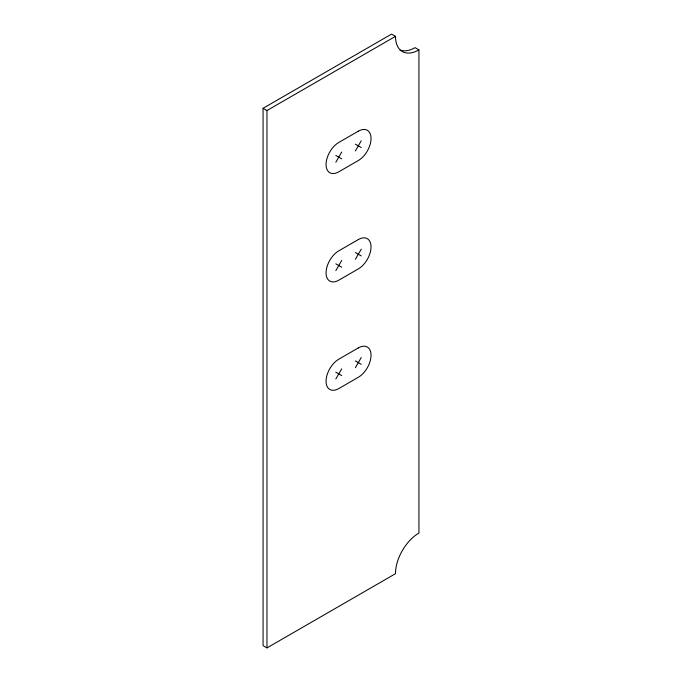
<?xml version="1.0" encoding="UTF-8"?>
<svg xmlns="http://www.w3.org/2000/svg" width="682" height="682" viewBox="0 0 682 682"><rect width="100%" height="100%" fill="white"/><g stroke="black" fill="none" stroke-linecap="round" stroke-linejoin="round"><path stroke-width="1.02" d="M335.834 162.231L341.708 152.069M355.39 150.944L361.255 140.782M335.834 270.601L341.708 260.439M355.39 259.313L361.255 249.152M335.834 378.979L341.708 368.817M355.39 367.683L361.255 357.53M263.064 108.293L391.562 34.1L395.475 36.359A33.179 19.156 -60 0 0 418.936 49.905L418.936 533.068A33.179 19.156 -60 0 0 395.475 573.707L266.969 647.9L263.064 645.641L263.064 108.293L266.969 110.544L395.475 36.359M418.936 49.905L415.031 47.646A33.179 19.156 -60 0 1 400.121 50.084M355.39 144.166L361.255 147.551M335.834 155.453L341.708 158.846M355.39 252.536L361.255 255.929M335.834 263.832L341.708 267.216M355.39 360.914L361.255 364.299M335.834 372.202L341.708 375.586M266.969 110.544L266.969 647.9M358.323 131.183L338.775 142.47A17.971 10.375 -60 0 0 326.064 164.49A17.971 10.375 -60 0 0 338.775 171.821L358.323 160.534A17.971 10.375 -60 0 0 371.034 138.523A17.971 10.375 -60 0 0 358.323 131.183M358.323 239.561L338.775 250.848A17.971 10.375 -60 0 0 326.064 272.86A17.971 10.375 -60 0 0 338.775 280.2L358.323 268.913A17.971 10.375 -60 0 0 371.034 246.893A17.971 10.375 -60 0 0 358.323 239.561M358.323 347.931L338.775 359.218A17.971 10.375 -60 0 0 326.064 381.229A17.971 10.375 -60 0 0 338.775 388.57L358.323 377.282A17.971 10.375 -60 0 0 371.034 355.271A17.971 10.375 -60 0 0 358.323 347.931"/></g></svg>
